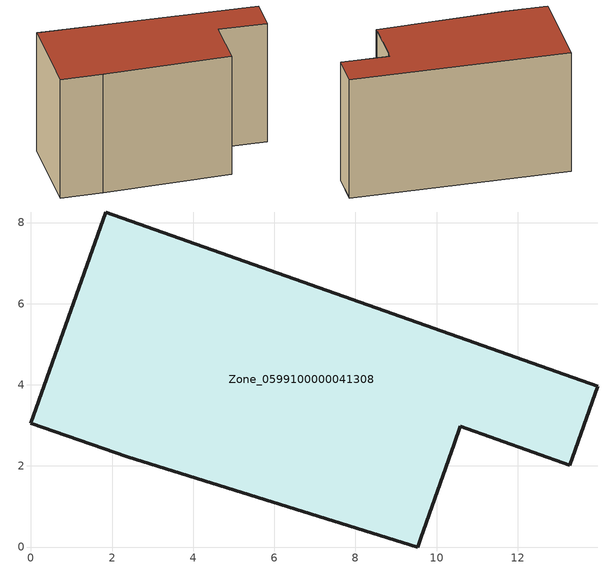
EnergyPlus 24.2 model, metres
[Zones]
Zone_0599100000041308
 floor ground (C_G): 9.61,0.21 9.54,0 2.37,2.22 0,3.05 1.84,8.26 13.97,3.96 13.28,2.01 10.59,2.98 10.44,2.55 z0.56
 wall outside (C_F): 0,3.05 2.37,2.22 9.54,0 9.61,0.21 10.44,2.55 10.59,2.98 13.28,2.01 13.97,3.96 1.84,8.26 0,3.05 z0.56:8.21
 roof outside (C_R): 9.54,0 9.61,0.21 10.44,2.55 10.59,2.98 13.28,2.01 13.97,3.96 1.84,8.26 0,3.05 2.37,2.22 z8.21
[BUILDING]
Pand.0599100000041308: North Axis=0; Terrain=City; Loads Convergence Tolerance Value=0.04; Temperature Convergence Tolerance Value=0.4; Solar Distribution=FullExterior; Maximum Number of Warmup Days=25; Minimum Number of Warmup Days=1
[Site:Location]
Rotterdam.The.Hague.AP_ZH_NLD Design_Conditions: Latitude=51.96; Longitude=4.45; Time Zone=1; Elevation=-4.5
[SITE:GROUNDTEMPERATURE:BUILDINGSURFACE]
18, 18, 18, 18, 18, 18, 18, 18, 18, 18, 18, 18
[MATERIAL] Thermal Absorptance=0.9; Solar Absorptance=0.7; Visible Absorptance=0.7
Name | Roughness | Thickness | Conductivity | Density | Specific Heat
G.TI.1975-1991 | MediumSmooth | 0.15 | 0.288461 | 540 | 1210
F.TI.1975-1991 | Rough | 0.3 | 0.230769 | 1920 | 840
R.TI.1975-1991 | MediumRough | 0.2 | 0.153846 | 1500 | 1000
[CONSTRUCTION]
C_G: G.TI.1975-1991
C_F: F.TI.1975-1991
C_R: R.TI.1975-1991
[ZONE]
Zone_0599100000041308: Type=1; Multiplier=1; Ceiling Height=Autocalculate; Volume=Autocalculate; Floor Area=autocalculate; Part of Total Floor Area=Yes
[ZONEINFILTRATION:DESIGNFLOWRATE]
Infil_Zone_0599100000041308: Zone or ZoneList or Space or SpaceList=Zone_0599100000041308; Schedule=AlwaysOn; Design Flow Rate Calculation Method=Flow/Area; Flow Rate per Floor Area=0.003; Constant Term Coefficient=1; Temperature Term Coefficient=0; Velocity Term Coefficient=0; Velocity Squared Term Coefficient=0
[HVACTEMPLATE:ZONE:IDEALLOADSAIRSYSTEM]
Zone_0599100000041308: Maximum Heating Supply Air Temperature=50; Minimum Cooling Supply Air Temperature=13; Maximum Heating Supply Air Humidity Ratio=0.0156; Minimum Cooling Supply Air Humidity Ratio=0.0077; Heating Limit=NoLimit; Cooling Limit=NoLimit; Dehumidification Control Type=ConstantSensibleHeatRatio; Cooling Sensible Heat Ratio=0.7; Dehumidification Setpoint=60; Humidification Control Type=None; Humidification Setpoint=30; Outdoor Air Method=None; Outdoor Air Flow Rate per Person=0.00944; Outdoor Air Flow Rate per Zone Floor Area=0; Outdoor Air Flow Rate per Zone=0; Demand Controlled Ventilation Type=None; Outdoor Air Economizer Type=NoEconomizer; Heat Recovery Type=None; Sensible Heat Recovery Effectiveness=0.7; Latent Heat Recovery Effectiveness=0.65
[ZONECONTROL:THERMOSTAT]
ThermostatControl_Zone_0599100000041308: Zone or ZoneList=Zone_0599100000041308; Control Type Schedule=DualSetpointControlType; Control 1=Thermostat_Zone_0599100000041308; Temperature Difference Between Cutout And Setpoint=0
[THERMOSTATSETPOINT:DUALSETPOINT]
Thermostat_Zone_0599100000041308: Heating Setpoint Temperature Schedule=HeatingSetpoint_Zone_0599100000041308; Cooling Setpoint Temperature Schedule=CoolingSetpoint_Zone_0599100000041308
[SCHEDULE:COMPACT]
HeatingSetpoint_Zone_0599100000041308: Through: 12/31, For: AllDays, Until: 24:00, 21
CoolingSetpoint_Zone_0599100000041308: Through: 12/31, For: AllDays, Until: 24:00, 24
DualSetpointControlType: Through: 12/31, For: AllDays, Until: 24:00, 4
AlwaysOn: Through: 12/31, For: AllDays, Until: 24:00, 1
